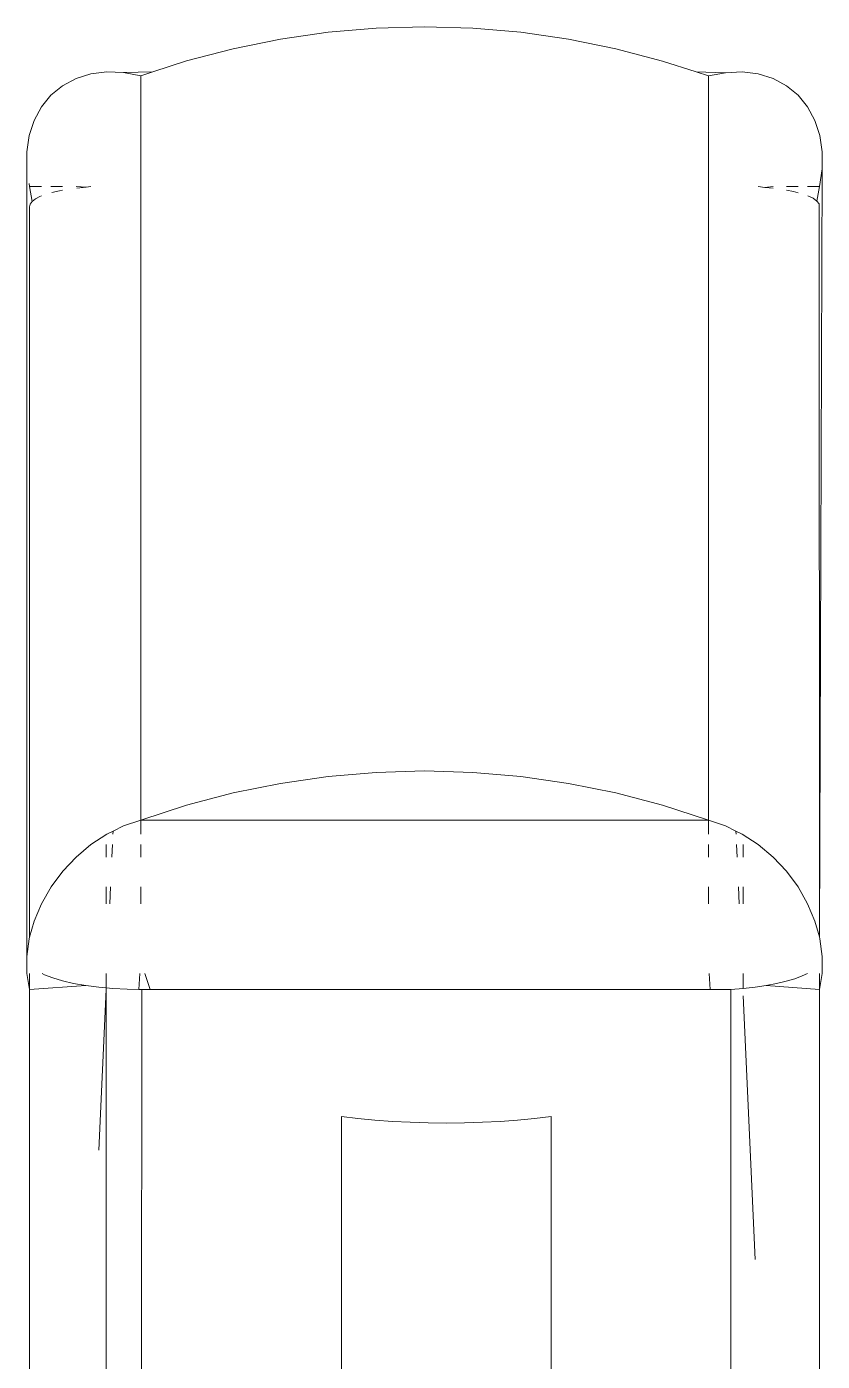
# Model space of a CAD drawing. Extents: x 3552052 to 4102982, y -707811 to -630695.
# Drawn here: x 3697572.19 to 3697587.51, y -691171.35 to -691145.65 of the extents above; entities that cross this region are included whole.
import ezdxf

# ---------------------------------------------------------------- set-up
doc = ezdxf.new("R2010")
doc.units = 0
doc.header["$LTSCALE"] = 6
doc.header["$MEASUREMENT"] = 0
doc.layers.add('EQP', color=6, linetype='CONTINUOUS', lineweight=0)

# ---------------------------------------------------------------- blocks, each defined once
blk = doc.blocks.new('Philips+Ultrasound+fr')
at = {"layer": 'EQP'}
for p, q in [((25.8698, 23.8616), (25.7821, 23.854)), ((25.9577, 23.8641), (25.8698, 23.8616)), ((26.0456, 23.8616), (25.9577, 23.8641)), ((26.1333, 23.854), (26.0456, 23.8616)), ((25.6951, 23.8415), (25.6089, 23.824)), ((25.7821, 23.854), (25.6951, 23.8415)), ((26.2203, 23.8415), (26.1333, 23.854)), ((26.3065, 23.824), (26.2203, 23.8415)), ((25.6089, 23.824), (25.5238, 23.8016)), ((26.3916, 23.8015), (26.3065, 23.824)), ((25.5238, 23.8016), (25.4625, 23.7816)), ((26.4529, 23.7816), (26.3916, 23.8015)), ((25.3224, 23.7695), (25.2979, 23.7565)), ((25.3494, 23.7779), (25.3224, 23.7695)), ((25.3785, 23.7816), (25.3494, 23.7779)), ((25.409, 23.7804), (25.3785, 23.7816)), ((25.4625, 23.7816), (25.409, 23.7804)), ((25.4402, 23.7743), (25.409, 23.7804)), ((25.4625, 23.7816), (25.4402, 23.7743)), ((25.4402, 23.7743), (25.4402, 22.4178)), ((26.4752, 23.7743), (26.4529, 23.7816)), ((26.5064, 23.7803), (26.4529, 23.7816)), ((26.5064, 23.7803), (26.4752, 23.7743)), ((26.4752, 22.4178), (26.4752, 23.7743)), ((26.5369, 23.7816), (26.5064, 23.7803)), ((26.566, 23.7779), (26.5369, 23.7816)), ((26.5931, 23.7695), (26.566, 23.7779)), ((26.6175, 23.7565), (26.5931, 23.7695)), ((25.2979, 23.7565), (25.2767, 23.7392)), ((26.6387, 23.7392), (26.6175, 23.7565)), ((25.2592, 23.718), (25.2458, 23.6934)), ((25.2767, 23.7392), (25.2592, 23.718)), ((26.6562, 23.718), (26.6387, 23.7392)), ((26.6696, 23.6934), (26.6562, 23.718)), ((25.2458, 23.6934), (25.2368, 23.6659)), ((26.6786, 23.6659), (26.6696, 23.6934)), ((25.2368, 23.6659), (25.2324, 23.6362)), ((26.683, 23.6362), (26.6786, 23.6659)), ((25.2324, 23.6362), (25.2324, 22.1698)), ((26.6827, 23.6049), (26.683, 23.6362)), ((26.6777, 23.5728), (26.6827, 23.6049)), ((26.6777, 22.2051), (26.6827, 23.6049)), ((25.2368, 23.5785), (25.2377, 23.5728)), ((25.2592, 23.5728), (25.2377, 23.5728)), ((25.2377, 23.5728), (25.2424, 23.5455)), ((25.2979, 23.5728), (25.2767, 23.5728)), ((25.3409, 23.5716), (25.3224, 23.5728)), ((25.3409, 23.5716), (25.3237, 23.57)), ((25.3494, 23.5728), (25.3409, 23.5716)), ((26.5782, 23.5713), (26.566, 23.5728)), ((26.5931, 23.5728), (26.5782, 23.5713)), ((26.5931, 23.5699), (26.5782, 23.5713)), ((26.6387, 23.5728), (26.6175, 23.5728)), ((26.6777, 23.5728), (26.6562, 23.5728)), ((26.6731, 23.5464), (26.6777, 23.5728)), ((25.2424, 23.5455), (25.2389, 23.5408)), ((25.2483, 23.5501), (25.2424, 23.5455)), ((25.2564, 23.5544), (25.2483, 23.5501)), ((25.2592, 23.5556), (25.2564, 23.5544)), ((25.2922, 23.5652), (25.2785, 23.562)), ((25.2979, 23.5662), (25.2922, 23.5652)), ((26.6303, 23.5638), (26.6175, 23.5664)), ((26.6387, 23.5616), (26.6303, 23.5638)), ((26.6661, 23.5513), (26.6564, 23.5559)), ((26.6731, 23.5464), (26.6661, 23.5513)), ((26.6775, 23.5412), (26.6731, 23.5464)), ((25.2389, 23.5408), (25.2377, 23.536)), ((25.2377, 22.2049), (25.2377, 23.536)), ((26.6777, 22.2051), (26.6775, 23.5412)), ((25.7822, 22.4976), (25.8698, 22.5051)), ((25.8698, 22.5051), (25.9577, 22.5076)), ((25.9577, 22.5076), (26.0457, 22.5051)), ((26.0457, 22.5051), (26.1333, 22.4976)), ((25.6089, 22.4675), (25.6951, 22.485)), ((25.6951, 22.485), (25.7822, 22.4976)), ((26.1333, 22.4976), (26.2204, 22.485)), ((26.2204, 22.485), (26.3066, 22.4675)), ((25.5238, 22.4451), (25.6089, 22.4675)), ((26.3066, 22.4675), (26.3916, 22.4451)), ((25.4402, 22.4178), (25.5238, 22.4451)), ((26.3916, 22.4451), (26.4752, 22.4178)), ((25.39, 22.3981), (25.4091, 22.4074)), ((25.4091, 22.4074), (25.4402, 22.4178)), ((25.4402, 22.3925), (25.4402, 22.4178)), ((25.4402, 22.4178), (26.4752, 22.4178)), ((26.4752, 22.4178), (26.4752, 22.3925)), ((26.5064, 22.4074), (26.4752, 22.4178)), ((26.5254, 22.3981), (26.5064, 22.4074)), ((25.3494, 22.3735), (25.3786, 22.3925)), ((25.3786, 22.3925), (25.39, 22.3981)), ((25.39, 22.3981), (25.3897, 22.3925)), ((26.5254, 22.3981), (26.5257, 22.3925)), ((26.5369, 22.3925), (26.5254, 22.3981)), ((26.566, 22.3734), (26.5369, 22.3925)), ((25.3224, 22.3507), (25.3494, 22.3735)), ((25.377, 22.3507), (25.377, 22.3735)), ((25.3889, 22.3735), (25.3879, 22.3507)), ((25.4402, 22.3507), (25.4402, 22.3735)), ((26.4752, 22.3734), (26.4752, 22.3507)), ((26.5265, 22.3734), (26.5275, 22.3507)), ((26.5388, 22.3507), (26.5388, 22.3734)), ((26.5931, 22.3507), (26.566, 22.3734)), ((25.298, 22.3248), (25.3224, 22.3507)), ((26.6175, 22.3248), (26.5931, 22.3507)), ((25.2768, 22.2963), (25.298, 22.3248)), ((26.6387, 22.2963), (26.6175, 22.3248)), ((25.2593, 22.2658), (25.2768, 22.2963)), ((25.377, 22.2658), (25.377, 22.2963)), ((25.3854, 22.2963), (25.3841, 22.2658)), ((25.4402, 22.2658), (25.4402, 22.2963)), ((26.4752, 22.2963), (26.4752, 22.2658)), ((26.53, 22.2963), (26.5313, 22.2658)), ((26.5388, 22.2658), (26.5388, 22.2963)), ((26.6562, 22.2658), (26.6387, 22.2963)), ((25.2458, 22.2341), (25.2593, 22.2658)), ((26.6696, 22.2341), (26.6562, 22.2658)), ((25.2377, 22.2049), (25.2458, 22.2341)), ((26.6777, 22.2051), (26.6696, 22.2341)), ((25.2324, 22.1698), (25.2368, 22.2019)), ((25.2368, 22.2019), (25.2377, 22.2049)), ((26.6786, 22.2019), (26.6777, 22.2051)), ((26.683, 22.1698), (26.6786, 22.2019)), ((25.2327, 22.1387), (25.2324, 22.1698)), ((26.6827, 22.1387), (26.683, 22.1698)), ((25.2377, 22.1093), (25.2327, 22.1387)), ((25.2377, 22.1387), (25.2377, 22.1093)), ((25.2606, 22.1387), (25.2651, 22.1363)), ((25.2651, 22.1363), (25.28, 22.1304)), ((25.377, 22.1387), (25.377, 22.1122)), ((25.4387, 22.1387), (25.4368, 22.1094)), ((25.4576, 22.1093), (25.448, 22.1387)), ((26.4768, 22.1387), (26.4787, 22.1093)), ((26.5389, 22.111), (26.5388, 22.1387)), ((26.646, 22.134), (26.6559, 22.1387)), ((26.6777, 22.1093), (26.6777, 22.1387)), ((26.6777, 22.1093), (26.6827, 22.1387)), ((25.2377, 22.1093), (25.34, 22.1165)), ((25.28, 22.1304), (25.2976, 22.1251)), ((25.2976, 22.1251), (25.3177, 22.1205)), ((25.3177, 22.1205), (25.34, 22.1165)), ((25.34, 22.1165), (25.3639, 22.1134)), ((25.3639, 22.1134), (25.377, 22.1122)), ((25.377, 22.1122), (25.3893, 22.1111)), ((25.377, 22.1122), (25.377, 22.1093)), ((25.3893, 22.1111), (25.4155, 22.1097)), ((26.5164, 22.1093), (26.5389, 22.111)), ((26.5389, 22.111), (26.5604, 22.1135)), ((26.5604, 22.1135), (26.5808, 22.1165)), ((26.5808, 22.1165), (26.5997, 22.1201)), ((26.5808, 22.1165), (26.6777, 22.1093)), ((26.5997, 22.1201), (26.6171, 22.1243)), ((26.6171, 22.1243), (26.6326, 22.1289)), ((26.6326, 22.1289), (26.646, 22.134)), ((25.2377, 19.9144), (25.2377, 22.1093)), ((25.377, 22.1093), (25.3639, 21.8167)), ((25.377, 21.1741), (25.377, 22.1093)), ((25.4155, 22.1097), (25.4368, 22.1094)), ((25.4368, 22.1094), (25.4422, 22.1093)), ((25.4402, 17.9427), (25.4422, 22.1093)), ((25.4422, 22.1093), (25.4576, 22.1093)), ((25.4576, 22.1093), (26.4787, 22.1093)), ((26.4787, 22.1093), (26.5164, 22.1093)), ((26.5164, 17.9427), (26.5164, 22.1093)), ((26.5389, 22.0979), (26.5604, 21.6173)), ((26.6777, 19.8805), (26.6777, 22.1093)), ((25.8061, 21.8779), (25.8362, 21.8743)), ((25.8061, 21.0347), (25.8061, 21.8779)), ((25.8362, 21.8743), (25.8673, 21.8714)), ((25.8673, 21.8714), (25.8991, 21.8691)), ((25.8991, 21.8691), (25.9315, 21.8674)), ((25.9315, 21.8674), (25.9644, 21.8664)), ((26.0304, 21.8664), (26.0632, 21.8674)), ((26.0632, 21.8674), (26.0956, 21.8691)), ((26.0956, 21.8691), (26.1274, 21.8714)), ((26.1274, 21.8714), (26.1585, 21.8743)), ((26.1585, 21.8743), (26.1886, 21.8779)), ((26.1886, 21.8779), (26.1886, 18.7132)), ((25.9644, 21.8664), (25.9974, 21.866)), ((25.9974, 21.866), (26.0304, 21.8664))]:
    blk.add_line(p, q, dxfattribs=at)

msp = doc.modelspace()

# ---------------------------------------------------------------- block references
at = {"layer": 'EQP', "xscale": 10.563337682935, "yscale": 10.563337682935, "zscale": 10.563337682935}
msp.add_blockref('Philips+Ultrasound+fr', (3697305.648, -691397.738), dxfattribs=at)

doc.saveas('drawing.dxf')
